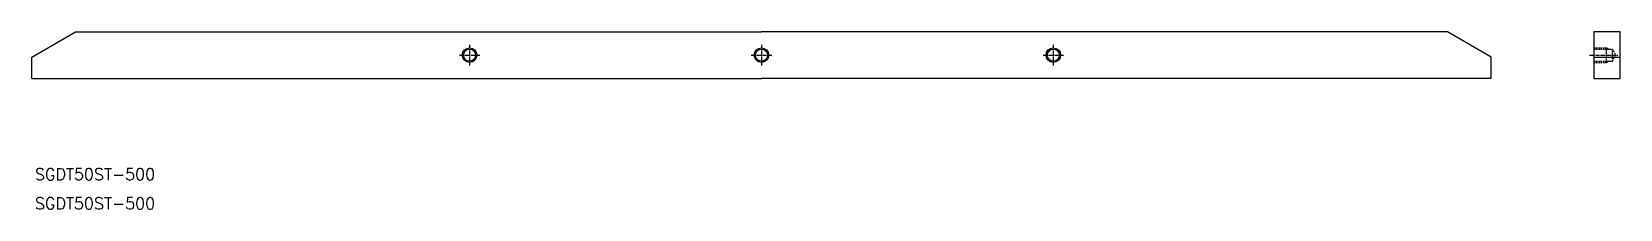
# Model space of a CAD drawing. Extents: x 0 to 544, y 0 to 61.
import ezdxf

# ---------------------------------------------------------------- set-up
doc = ezdxf.new("R2010")
doc.units = 0
doc.linetypes.add('CENTER', pattern=[2, 1.25, -0.25, 0.25, -0.25])
doc.linetypes.add('DASHED', pattern=[0.75, 0.5, -0.25])
doc.layers.get('0').update_dxf_attribs({"linetype": 'CONTINUOUS'})
doc.layers.add('CENTER', color=1, linetype='CENTER')
doc.styles.get("Standard").update_dxf_attribs({"font": 'txt', "bigfont": 'BIGFONT'})

msp = doc.modelspace()

# ---------------------------------------------------------------- linework, layer by layer
at = {"color": 7, "linetype": 'CONTINUOUS'}
for p, q in [((0, 52.12), (15, 60.78)), ((15, 60.78), (250, 60.78)), ((485, 60.78), (250, 60.78)), ((500, 52.12), (485, 60.78)), ((0, 44.78), (0, 52.12)), ((500, 44.78), (500, 52.12)), ((535.23, 52.12), (544.23, 52.12)), ((0, 44.78), (250, 44.78)), ((500, 44.78), (250, 44.78))]:
    msp.add_line(p, q, dxfattribs=at)
at = {"color": 3, "linetype": 'DASHED'}
for p, q in [((535.23, 55.28), (539.54, 55.28)), ((535.23, 54.85), (541.54, 54.85)), ((539.54, 50.28), (539.54, 55.28)), ((539.54, 55.28), (540.29, 54.85)), ((541.54, 50.72), (541.54, 54.85)), ((541.54, 54.85), (542.73, 52.78)), ((535.23, 50.72), (541.54, 50.72)), ((535.23, 50.28), (539.54, 50.28)), ((539.54, 50.28), (540.29, 50.72)), ((541.54, 50.72), (542.73, 52.78))]:
    msp.add_line(p, q, dxfattribs=at)
at = {"color": 7, "linetype": 'CONTINUOUS'}
msp.add_lwpolyline([(535.23, 44.78), (544.23, 44.78), (544.23, 60.78), (535.23, 60.78)], close=True, dxfattribs=at)
at = {"color": 3, "linetype": 'CONTINUOUS'}
for centre in [(150, 52.78), (250, 52.78), (350, 52.78)]:
    msp.add_circle(centre, 2.5, dxfattribs=at)
at = {"color": 7, "linetype": 'CONTINUOUS'}
for centre in [(150, 52.78), (250, 52.78), (350, 52.78)]:
    msp.add_circle(centre, 2.07, dxfattribs=at)
at = {"layer": 'CENTER', "color": 1, "linetype": 'CENTER'}
for p, q in [((150, 56.28), (150, 49.28)), ((250, 56.28), (250, 49.28)), ((350, 56.28), (350, 49.28)), ((146.5, 52.78), (153.5, 52.78)), ((246.5, 52.78), (253.5, 52.78)), ((346.5, 52.78), (353.5, 52.78)), ((533.71, 52.78), (543.62, 52.78))]:
    msp.add_line(p, q, dxfattribs=at)

# ---------------------------------------------------------------- texts
at = {"color": 7, "linetype": 'CONTINUOUS'}
for p in [(1.09, 10), (1.09, 0)]:
    msp.add_text('SGDT50ST-500', height=4, dxfattribs=at).set_placement(p)

doc.saveas('drawing.dxf')
